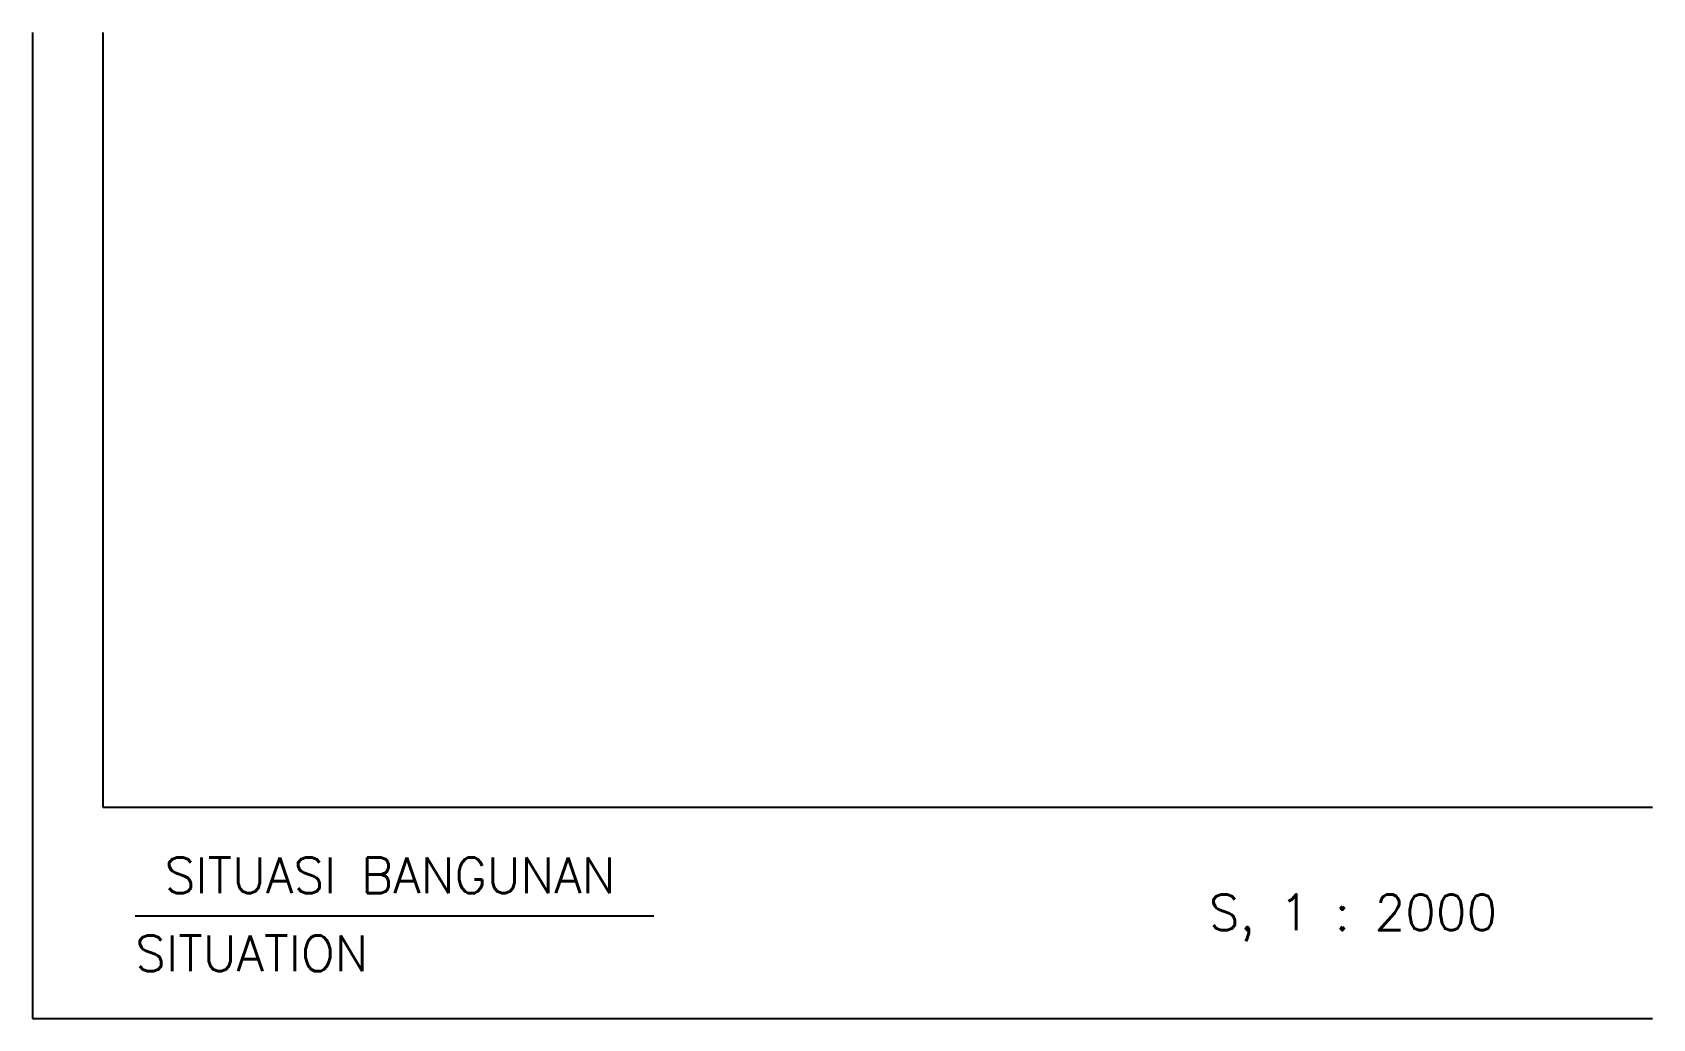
# Model space of a CAD drawing. Header units: metres. Extents: x 66.6 to 78.1, y 50.4 to 57.4.
import ezdxf
from ezdxf.enums import TextEntityAlignment as Align

# ---------------------------------------------------------------- set-up
doc = ezdxf.new("R2010")
doc.units = ezdxf.units.M
doc.header["$MEASUREMENT"] = 0
doc.layers.add('kopatas', color=7, linetype='Continuous')
doc.styles.add('L100', font='simplex.shx', dxfattribs={"height": 0.254})

msp = doc.modelspace()

# ---------------------------------------------------------------- linework, layer by layer
at = {"layer": 'kopatas', "color": 3, "linetype": 'Continuous', "ltscale": 0.03}
for p, q in [((66.6, 57.4), (66.6, 50.4)), ((67.1, 57.4), (67.1, 51.9)), ((67.1, 51.9), (78.1, 51.9)), ((67.33, 51.129), (71.011, 51.129)), ((66.6, 50.4), (78.1, 50.4))]:
    msp.add_line(p, q, dxfattribs=at)

# ---------------------------------------------------------------- texts
at = {"layer": 'kopatas', "color": 3, "linetype": 'Continuous', "ltscale": 0.03, "style": 'L100'}
for s, p in [('SITUASI BANGUNAN', (69.139, 51.417)), ('S, 1 : 2000', (75.974, 51.154))]:
    msp.add_text(s, height=0.254, dxfattribs=at).set_placement(p, align=Align.MIDDLE_CENTER)
msp.add_text('SITUATION', height=0.254, dxfattribs=at).set_placement((67.33, 50.863), align=Align.MIDDLE_LEFT)

doc.saveas('drawing.dxf')
